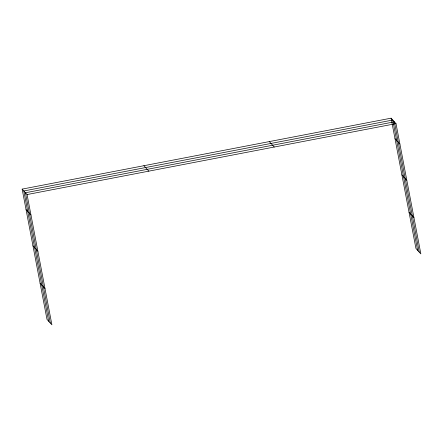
<?xml version="1.0" encoding="UTF-8"?>
<svg xmlns="http://www.w3.org/2000/svg" width="443" height="443" viewBox="0 0 443 443"><rect width="100%" height="100%" fill="white"/><g stroke="black" fill="none" stroke-linecap="round" stroke-linejoin="round"><path stroke-width="0.66" d="M22.15 189.117L27.062 194.555L51.909 324.819L46.997 319.381L22.15 189.117L391.091 118.181L396.003 123.619L420.85 253.883L415.938 248.445L391.091 118.181M27.062 194.555L396.003 123.619M394.99 138.631L399.902 144.069M401.906 174.869L406.812 180.307M409.027 212.208L413.939 217.646M269.338 141.588L274.25 147.026M143.903 165.71L148.809 171.148M26.048 209.561L30.96 214.999M32.965 245.804L37.877 251.242M40.086 283.138L44.998 288.576M419.228 252.089L394.381 121.825L25.439 192.76L50.292 323.025M417.611 250.295L392.758 120.031L23.817 190.966L48.669 321.23"/></g></svg>
